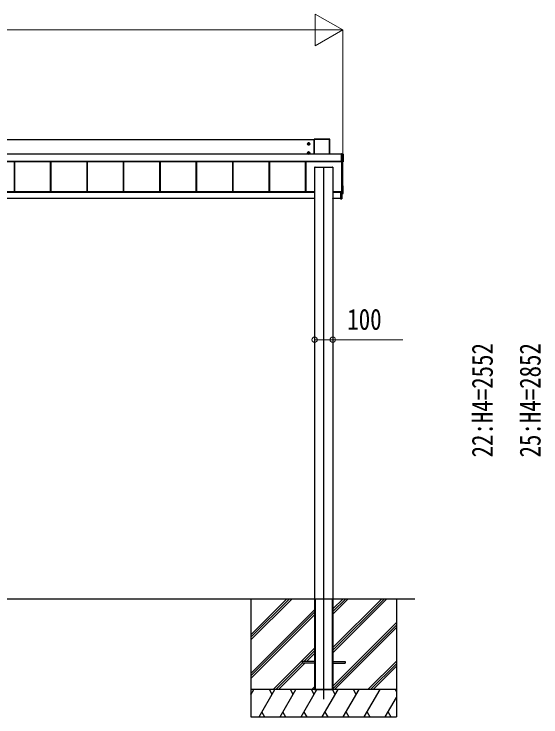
# Model space of a CAD drawing. Units: millimetres, scale not verified. Extents: x -14718 to 14718, y -10396 to 10396.
# Drawn here: x -3609 to -716, y -7752 to -3889 of the extents above; entities that cross this region are included whole.
import ezdxf
from ezdxf.enums import TextEntityAlignment as Align

# ---------------------------------------------------------------- set-up
doc = ezdxf.new("R2010")
doc.units = ezdxf.units.MM
doc.header["$LTSCALE"] = 50
doc.layers.add('0-3_YKK_12', color=2, linetype='Continuous')
doc.layers.add('0-4_YKK_A1', color=4, linetype='Continuous')
doc.layers.add('0-5_YKK_D', color=6, linetype='Continuous', lineweight=18)
doc.styles.add('ＭＳ ゴシック', font='')
doc.styles.get('ＭＳ ゴシック').set_extended_font_data('MS Gothic')

msp = doc.modelspace()

# ---------------------------------------------------------------- linework, layer by layer
at = {"layer": '0-3_YKK_12'}
msp.add_line((-1908.43, -7654.8), (-1908.43, -4729.1), dxfattribs=at)
at = {"layer": '0-4_YKK_A1'}
for p, q in [((-1961.43, -4581.17), (-6455.43, -4581.17)), ((-1991.43, -4610.16), (-1991.43, -4595.66)), ((-1961.43, -4577.44), (-1961.43, -4659.6)), ((-1961.09, -4577.59), (-1961.43, -4577.44)), ((-1961.09, -4659.6), (-1961.09, -4577.59)), ((-1875.93, -4576.95), (-1960.93, -4576.95)), ((-1960.93, -4576.95), (-1960.59, -4577.09)), ((-1960.59, -4577.09), (-1960.59, -4577.57)), ((-1960.59, -4577.09), (-1876.27, -4577.09)), ((-1960.59, -4577.57), (-1960.59, -4659.6)), ((-1876.27, -4577.57), (-1960.59, -4577.57)), ((-1876.27, -4577.09), (-1875.93, -4576.95)), ((-1876.27, -4577.09), (-1876.27, -4577.57)), ((-1876.27, -4659.6), (-1876.27, -4577.57)), ((-1875.43, -4577.44), (-1875.77, -4577.59)), ((-1875.77, -4577.59), (-1875.77, -4659.6)), ((-1875.43, -4659.6), (-1875.43, -4577.44)), ((-1998.68, -4602.91), (-1984.18, -4602.91)), ((-1993.71, -4602.15), (-1994.43, -4602.15)), ((-1989.15, -4603.67), (-1988.43, -4603.67)), ((-1809.93, -4659.6), (-6500.93, -4659.6)), ((-1809.93, -4660.09), (-6500.93, -4660.09)), ((-1998.68, -4652.88), (-1984.18, -4652.88)), ((-1993.71, -4652.12), (-1994.43, -4652.12)), ((-1991.43, -4660.13), (-1991.43, -4645.63)), ((-1989.15, -4653.64), (-1988.43, -4653.64)), ((-1808.73, -4658.38), (-1809.93, -4658.38)), ((-1809.93, -4658.53), (-1809.93, -4658.38)), ((-1809.93, -4658.38), (-1809.93, -4658.38)), ((-1808.73, -4658.38), (-1809.93, -4658.38)), ((-1809.93, -4659.01), (-1809.93, -4658.53)), ((-1802.89, -4659.01), (-1809.93, -4659.01)), ((-1808.73, -4658.38), (-1808.73, -4658.38)), ((-1808.13, -4658.36), (-1808.18, -4658.37)), ((-1808.13, -4658.33), (-1802.43, -4658.33)), ((-1808.13, -4658.33), (-1808.13, -4658.36)), ((-1802.89, -4658.53), (-1802.43, -4658.33)), ((-1802.89, -4700.07), (-1802.89, -4659.01)), ((-1801.93, -4658.83), (-1802.39, -4659.03)), ((-1802.39, -4659.03), (-1802.39, -4700.08)), ((-1801.93, -4658.83), (-1801.93, -4700.81)), ((-1809.93, -4699.06), (-6500.93, -4699.06)), ((-1809.93, -4699.58), (-6500.93, -4699.58)), ((-6500.93, -4699.72), (-1809.93, -4699.72)), ((-1809.93, -4699.72), (-6500.93, -4699.72)), ((-3607.33, -4699.72), (-3607.33, -4865.94)), ((-3606.93, -4699.72), (-3606.93, -4865.94)), ((-3409.93, -4699.72), (-3409.93, -4865.94)), ((-3407.33, -4699.72), (-3407.33, -4865.94)), ((-3406.93, -4699.72), (-3406.93, -4865.94)), ((-3209.93, -4699.72), (-3209.93, -4865.94)), ((-3207.33, -4699.72), (-3207.33, -4865.94)), ((-3206.93, -4699.72), (-3206.93, -4865.94)), ((-3009.93, -4699.72), (-3009.93, -4865.94)), ((-3007.33, -4699.72), (-3007.33, -4865.94)), ((-3006.93, -4699.72), (-3006.93, -4865.94)), ((-2809.93, -4699.72), (-2809.93, -4865.94)), ((-2807.33, -4699.72), (-2807.33, -4865.94)), ((-2806.93, -4699.72), (-2806.93, -4865.94)), ((-2609.93, -4699.72), (-2609.93, -4865.94)), ((-2607.33, -4699.72), (-2607.33, -4865.94)), ((-2606.93, -4699.72), (-2606.93, -4865.94)), ((-2409.93, -4699.72), (-2409.93, -4865.94)), ((-2407.33, -4699.72), (-2407.33, -4865.94)), ((-2406.93, -4699.72), (-2406.93, -4865.94)), ((-2209.93, -4699.72), (-2209.93, -4865.94)), ((-2207.33, -4699.72), (-2207.33, -4865.94)), ((-2206.93, -4699.72), (-2206.93, -4865.94)), ((-2009.93, -4699.72), (-2009.93, -4865.94)), ((-2007.33, -4699.72), (-2007.33, -4865.94)), ((-2006.93, -4699.72), (-2006.93, -4865.94)), ((-1809.93, -4700.07), (-1802.89, -4700.07)), ((-1809.93, -4700.58), (-1809.93, -4701.13)), ((-1802.89, -4700.58), (-1809.93, -4700.58)), ((-1809.93, -4701.13), (-1808.73, -4701.13)), ((-1809.93, -4701.13), (-1809.93, -4701.13)), ((-1809.93, -4701.13), (-1808.73, -4701.13)), ((-1808.73, -4701.13), (-1808.73, -4701.13)), ((-1808.43, -4873.78), (-1808.43, -4701.14)), ((-1808.13, -4701.19), (-1808.13, -4701.3)), ((-1802.43, -4701.3), (-1808.13, -4701.3)), ((-1803.43, -4873.72), (-1803.43, -4701.3)), ((-1802.89, -4700.07), (-1802.89, -4700.58)), ((-1802.43, -4701.3), (-1802.89, -4700.58)), ((-1802.39, -4700.08), (-1801.93, -4700.81)), ((-1958.43, -4731.31), (-1958.43, -4731.6)), ((-1958.43, -4731.6), (-1958.43, -7098.3)), ((-1958.43, -4731.6), (-1958.13, -4731.6)), ((-1958.13, -4731.3), (-1956.23, -4731.3)), ((-1958.13, -4731.3), (-1958.13, -4731.6)), ((-1958.13, -4731.6), (-1858.73, -4731.6)), ((-1956.23, -4731.3), (-1956.23, -4731.6)), ((-1955.93, -4731.31), (-1955.93, -4731.6)), ((-1954.93, -4731.51), (-1955.93, -4731.51)), ((-1954.93, -4731.51), (-1954.93, -4731.6)), ((-1954.43, -4731.52), (-1954.43, -4731.6)), ((-1862.43, -4731.52), (-1862.43, -4731.6)), ((-1860.93, -4731.51), (-1861.93, -4731.51)), ((-1861.93, -4731.51), (-1861.93, -4731.6)), ((-1860.93, -4731.31), (-1860.93, -4731.6)), ((-1860.63, -4731.3), (-1858.73, -4731.3)), ((-1860.63, -4731.3), (-1860.63, -4731.6)), ((-1858.73, -4731.3), (-1858.73, -4731.6)), ((-1858.43, -4731.31), (-1858.43, -4731.6)), ((-1958.43, -4865.94), (-6398.43, -4865.94)), ((-1811.43, -4865.94), (-1858.43, -4865.94)), ((-1810.43, -4866.29), (-1815.43, -4866.28)), ((-1815.43, -4870.58), (-1815.43, -4866.28)), ((-1811.93, -4865.55), (-1808.73, -4865.55)), ((-1811.93, -4865.94), (-1811.93, -4865.55)), ((-1811.43, -4865.94), (-1811.43, -4866.23)), ((-1811.43, -4866.23), (-1811.43, -4866.29)), ((-1810.43, -4866.29), (-1810.43, -4865.55)), ((-1809.21, -4865.55), (-1809.21, -4867.51)), ((-1808.93, -4867.51), (-1808.93, -4865.55)), ((-1802.9, -4833.21), (-1803.43, -4833.18)), ((-1802.43, -4874.76), (-1802.43, -4833.71)), ((-1958.43, -4867.95), (-6398.43, -4867.95)), ((-1958.43, -4870.82), (-6394.43, -4870.82)), ((-1959.28, -4902.3), (-6394.43, -4902.3)), ((-1959.43, -4904.48), (-1959.3, -4902.3)), ((-1959.28, -4902.3), (-1958.8, -4902.3)), ((-1958.8, -4902.3), (-1958.93, -4904.48)), ((-1958.43, -4902.3), (-1958.8, -4902.3)), ((-1815.43, -4867.95), (-1858.43, -4867.95)), ((-1815.43, -4870.82), (-1858.43, -4870.82)), ((-1858.06, -4902.3), (-1858.43, -4902.3)), ((-1858.43, -4904.48), (-1857.93, -4904.48)), ((-1857.93, -4904.8), (-1858.43, -4904.8)), ((-1858.06, -4902.3), (-1857.58, -4902.3)), ((-1857.93, -4904.48), (-1858.06, -4902.3)), ((-1857.93, -4904.8), (-1857.93, -4904.48)), ((-1857.73, -4904.8), (-1857.93, -4904.8)), ((-1815.43, -4902.3), (-1857.58, -4902.3)), ((-1857.56, -4902.3), (-1857.43, -4904.48)), ((-1815.43, -4870.58), (-1815.43, -4870.78)), ((-1809.71, -4870.59), (-1815.43, -4870.58)), ((-1815.43, -4871.08), (-1809.23, -4871.09)), ((-1815.43, -4904.85), (-1809.21, -4904.47)), ((-1815.43, -4904.55), (-1815.43, -4904.85)), ((-1809.71, -4868.01), (-1809.71, -4870.59)), ((-1809.71, -4868.01), (-1809.43, -4868.01)), ((-1809.71, -4870.59), (-1809.43, -4870.59)), ((-1809.23, -4870.79), (-1809.23, -4867.81)), ((-1809.23, -4870.79), (-1809.23, -4870.79)), ((-1809.21, -4867.51), (-1808.93, -4867.51)), ((-1809.21, -4871.09), (-1808.93, -4871.09)), ((-1808.93, -4904.17), (-1809.21, -4904.17)), ((-1808.93, -4871.09), (-1808.93, -4867.51)), ((-1808.93, -4904.17), (-1808.93, -4871.09)), ((-1803.43, -4874.29), (-1808.93, -4874.63)), ((-1808.93, -4875.89), (-1802.9, -4875.51)), ((-1808.93, -4875.89), (-1802.9, -4875.51)), ((-1802.9, -4875.26), (-1808.61, -4875.61)), ((-1808.61, -4875.61), (-1808.61, -4875.65)), ((-1803.93, -4874.28), (-1807.93, -4874.28)), ((-1803.43, -4874.29), (-1803.43, -4873.72)), ((-1802.9, -4875.51), (-1802.9, -4875.26)), ((-1802.9, -4875.51), (-1802.9, -4875.51)), ((-1802.43, -4874.76), (-1802.43, -4875.01)), ((-11658.43, -7102.3), (-1408.43, -7102.3)), ((-2308.43, -7102.3), (-2308.43, -7752.3)), ((-2308.43, -7328.93), (-2081.8, -7102.3)), ((-2308.43, -7300.64), (-2110.08, -7102.3)), ((-2308.43, -7314.79), (-2096, -7102.36)), ((-1958.43, -7098.3), (-1958.43, -7602.3)), ((-1958.43, -7102.3), (-1958.13, -7102.3)), ((-1958.43, -7102.3), (-1958.43, -7602.3)), ((-1958.13, -7102.3), (-1858.73, -7102.3)), ((-1955.93, -7102.3), (-1955.93, -7602.3)), ((-1954.43, -7102.3), (-1954.43, -7602.3)), ((-1862.43, -7102.3), (-1862.43, -7602.3)), ((-1860.93, -7102.3), (-1860.93, -7602.3)), ((-1858.43, -7098.3), (-1858.43, -7602.3)), ((-1858.43, -7102.3), (-1858.43, -7602.3)), ((-1858.43, -7187.3), (-1773.43, -7102.3)), ((-1858.43, -7173.15), (-1787.57, -7102.3)), ((-1858.43, -7159.01), (-1801.72, -7102.3)), ((-1858.43, -7399.43), (-1561.34, -7102.34)), ((-1858.43, -7385.28), (-1575.48, -7102.34)), ((-1858.43, -7371.14), (-1589.62, -7102.34)), ((-1508.43, -7102.3), (-1508.43, -7752.3)), ((-2308.43, -7512.77), (-1958.43, -7162.78)), ((-2308.43, -7526.92), (-1958.43, -7176.92)), ((-2308.43, -7541.06), (-1958.43, -7191.06)), ((-1858.43, -7583.27), (-1508.43, -7233.28)), ((-1858.43, -7597.41), (-1508.43, -7247.42)), ((-1849.17, -7602.3), (-1508.43, -7261.56)), ((-2185.82, -7602.3), (-1958.43, -7374.91)), ((-2017.18, -7447.8), (-1958.43, -7389.05)), ((-2003.04, -7447.8), (-1958.43, -7403.19)), ((-2025.93, -7447.8), (-2025.93, -7456.8)), ((-1958.43, -7447.8), (-2025.93, -7447.8)), ((-1858.43, -7447.8), (-1790.93, -7447.8)), ((-1790.93, -7447.8), (-1790.93, -7456.8)), ((-1665.32, -7602.3), (-1508.43, -7445.41)), ((-2171.68, -7602.3), (-2025.93, -7456.55)), ((-2157.54, -7602.3), (-2012.04, -7456.8)), ((-1958.43, -7456.8), (-2025.93, -7456.8)), ((-1858.43, -7456.8), (-1790.93, -7456.8)), ((-1651.18, -7602.3), (-1508.43, -7459.55)), ((-1637.04, -7602.3), (-1508.43, -7473.69)), ((-1508.43, -7602.3), (-2308.43, -7602.3)), ((-2308.43, -7631.24), (-2291.72, -7602.3)), ((-1508.43, -7602.3), (-2308.43, -7602.3)), ((-2262.85, -7752.3), (-2176.25, -7602.3)), ((-2191.25, -7628.28), (-2206.25, -7602.3)), ((-2147.38, -7752.3), (-2060.78, -7602.3)), ((-2075.78, -7628.28), (-2090.78, -7602.3)), ((-2031.91, -7752.3), (-1945.31, -7602.3)), ((-1960.31, -7628.28), (-1975.31, -7602.3)), ((-1973.69, -7602.3), (-1958.43, -7587.04)), ((-1958.43, -7602.3), (-1858.43, -7602.3)), ((-1916.44, -7752.3), (-1829.84, -7602.3)), ((-1844.84, -7628.28), (-1859.84, -7602.3)), ((-1800.97, -7752.3), (-1714.37, -7602.3)), ((-1729.37, -7628.28), (-1744.37, -7602.3)), ((-1685.5, -7752.3), (-1598.9, -7602.3)), ((-1508.43, -7610.96), (-1513.43, -7602.3)), ((-2306.72, -7628.28), (-2308.43, -7625.32)), ((-1570.03, -7752.3), (-1508.43, -7645.6)), ((-2308.43, -7752.3), (-1508.43, -7752.3)), ((-2247.86, -7726.32), (-2232.86, -7752.3)), ((-2132.39, -7726.32), (-2117.39, -7752.3)), ((-2016.92, -7726.32), (-2001.92, -7752.3)), ((-1901.44, -7726.32), (-1886.44, -7752.3)), ((-1785.98, -7726.32), (-1770.98, -7752.3)), ((-1670.5, -7726.32), (-1655.51, -7752.3)), ((-1555.03, -7726.32), (-1540.04, -7752.3))]:
    msp.add_line(p, q, dxfattribs=at)
for points in [[(-1991.43, -4597.13), (-1996.43, -4600.02), (-1996.43, -4605.79), (-1991.43, -4608.68), (-1986.43, -4605.79), (-1986.43, -4600.02)], [(-1991.43, -4647.1), (-1996.43, -4649.99), (-1996.43, -4655.76), (-1991.43, -4658.65), (-1986.43, -4655.76), (-1986.43, -4649.99)]]:
    msp.add_lwpolyline(points, close=True, dxfattribs=at)
for points in [[(-1994.43, -4602.15), (-1994.43, -4603.67), (-1993.71, -4603.67)], [(-1990.67, -4600.63), (-1990.67, -4599.91), (-1992.19, -4599.91), (-1992.19, -4600.63)], [(-1992.19, -4605.19), (-1992.19, -4605.91), (-1990.67, -4605.91), (-1990.67, -4605.19)], [(-1988.43, -4603.67), (-1988.43, -4602.15), (-1989.15, -4602.15)], [(-1994.43, -4652.12), (-1994.43, -4653.64), (-1993.71, -4653.64)], [(-1990.67, -4650.6), (-1990.67, -4649.88), (-1992.19, -4649.88), (-1992.19, -4650.6)], [(-1992.19, -4655.16), (-1992.19, -4655.88), (-1990.67, -4655.88), (-1990.67, -4655.16)], [(-1988.43, -4653.64), (-1988.43, -4652.12), (-1989.15, -4652.12)], [(-1809.93, -4658.53), (-1802.89, -4658.53), (-1802.89, -4659.01)], [(-1809.93, -4700.58), (-1809.93, -4700.07), (-1809.93, -4659.01)], [(-1858.73, -4731.6), (-1858.43, -4731.6), (-1858.43, -7098.3)], [(-1958.43, -4904.8), (-1958.93, -4904.8), (-1959.13, -4904.8)], [(-1958.93, -4904.8), (-1958.93, -4904.48), (-1958.43, -4904.48)], [(-1809.25, -4870.79), (-1815.43, -4870.78), (-1815.43, -4871.08), (-1815.43, -4904.55)], [(-1809.21, -4871.09), (-1809.21, -4904.17), (-1815.43, -4904.55)], [(-1809.43, -4870.61), (-1809.43, -4870.59), (-1809.43, -4868.01)], [(-1809.23, -4870.79), (-1809.23, -4870.79), (-1809.24, -4870.79)], [(-1958.13, -7102.3), (-1858.73, -7102.3), (-1858.43, -7102.3)]]:
    msp.add_lwpolyline(points, dxfattribs=at)
for centre, radius in [((-1991.43, -4602.91), 6.25), ((-1991.43, -4602.91), 5), ((-1991.43, -4652.88), 6.25), ((-1991.43, -4652.88), 5)]:
    msp.add_circle(centre, radius, dxfattribs=at)
for centre, radius, start, end in [((-1960.59, -4577.59), 0.5, 90.15046, 179.81463), ((-1960.71, -4581.69), 4.12, 88.40447, 95.35624), ((-1876.27, -4577.59), 0.5, 0.18537, 89.84954), ((-1876.15, -4581.69), 4.12, 84.64376, 91.59553), ((-1991.43, -4602.91), 5.58, 153.74848, 206.25152), ((-1991.43, -4602.91), 5.58, 93.74848, 146.25152), ((-1991.43, -4602.91), 5.58, 213.74848, 266.25152), ((-1993.71, -4600.63), 1.52, 270, 0), ((-1993.71, -4605.19), 1.52, 0, 90), ((-1991.43, -4602.91), 5.58, 33.74848, 86.25152), ((-1991.43, -4602.91), 5.58, 273.74848, 326.25152), ((-1989.15, -4600.63), 1.52, 180, 270), ((-1989.15, -4605.19), 1.52, 90, 180), ((-1991.43, -4602.91), 5.58, 333.74848, 26.25152), ((-1991.43, -4652.88), 5.58, 153.74848, 206.25152), ((-1991.43, -4652.88), 5.58, 93.74848, 146.25152), ((-1991.43, -4652.88), 5.58, 213.74848, 266.25152), ((-1993.71, -4650.6), 1.52, 270, 0), ((-1993.71, -4655.16), 1.52, 0, 90), ((-1991.43, -4652.88), 5.58, 33.74848, 86.25152), ((-1991.43, -4652.88), 5.58, 273.74848, 326.25152), ((-1989.15, -4650.6), 1.52, 180, 270), ((-1989.15, -4655.16), 1.52, 90, 180), ((-1991.43, -4652.88), 5.58, 333.74848, 26.25152), ((-1808.29, -4656.97), 1.41, 271.33232, 274.49739), ((-1802.89, -4659.03), 0.5, 0.18537, 89.84954), ((-1802.78, -4663.13), 4.12, 84.64376, 91.59553), ((-1808.64, -4703.74), 2.62, 81.42612, 92.09097), ((-1808.13, -4700.89), 0.301, 243.24083, 270.00691), ((-1802.78, -4704.18), 4.12, 84.64376, 91.59553), ((-1802.89, -4700.08), 0.502, 270.31408, 359.651), ((-1808.73, -4865.25), 0.3, 269.98255, 359.98252), ((-1802.93, -4833.71), 0.5, 0.01604, 86.51881), ((-1959.13, -4904.5), 0.3, 176.5, 270), ((-1857.73, -4904.5), 0.3, 270, 3.5), ((-1809.64, -4872.58), 1.98, 83.79926, 91.95127), ((-1809.25, -4871.09), 0.3, 87.77338, 89.77816), ((-1809.25, -4870.93), 0.141, 85.77463, 89.9759), ((-1810.48, -4871.01), 1.25, 356.45735, 10.27369), ((-1810.44, -4870.97), 1.21, 354.17006, 8.37745), ((-1810.56, -4867.58), 1.35, 350.09675, 2.91202), ((-1809.23, -4867.51), 0.3, 269.98255, 359.98254), ((-1809.23, -4871.09), 0.3, 0, 89.87763), ((-1810.43, -4871.01), 1.22, 356.27163, 10.47203), ((-1809.23, -4904.17), 0.3, 273.5, 0), ((-1810.44, -4904.32), 1.24, 353.06854, 6.93146), ((-1808.63, -4875.31), 0.3, 180.0189, 273.51595), ((-1808.63, -4875.35), 0.3, 180.0189, 273.51595), ((-1807.93, -4873.78), 0.5, 180.01746, 270.01745), ((-1803.93, -4873.78), 0.5, 269.98255, 359.98254), ((-1802.93, -4874.76), 0.5, 273.48119, 359.98396), ((-1802.93, -4875.01), 0.5, 273.6197, 0), ((-1802.93, -4875.01), 0.5, 273.48119, 359.98396)]:
    msp.add_arc(centre, radius, start, end, dxfattribs=at)
for centre, major_axis, ratio, start_param, end_param in [((-1960.93, -4577.45), (0.382, -0.325), 0.996231, 2.2770247, 3.8440941), ((-1875.93, -4577.45), (0.382, 0.325), 0.996231, 5.5806839, 7.1477533), ((-1808.73, -4658.36), (0.6, 0), 0.026226, 4.712389, 5.6461648), ((-1808.13, -4658.63), (0, 0.3), 0.998743, 6.2831853, 6.8214342), ((-1808.73, -4658.36), (0.6, 0), 0.026226, 5.6461648, 6.2831853), ((-1802.43, -4658.83), (0.382, 0.325), 0.996231, 5.5806839, 7.1477533), ((-1808.73, -4701.19), (0.6, 0), 0.096025, 6.2831853, 7.8539816), ((-1808.13, -4701), (0, 0.3), 0.998743, 2.0534275, 3.1415927), ((-1802.43, -4700.8), (0.382, -0.325), 0.996231, 5.4186173, 6.9856867), ((-1958.13, -4731.31), (0.3, 0), 0.034921, 1.5707963, 3.1415927), ((-1956.23, -4731.31), (0.3, 0), 0.034921, 6.2831853, 7.8539816), ((-1954.93, -4731.52), (0.5, 0), 0.034921, 6.2831853, 7.8539816), ((-1861.93, -4731.52), (0.5, 0), 0.034921, 1.5707963, 3.1415927), ((-1860.63, -4731.31), (0.3, 0), 0.034921, 1.5707963, 3.1415927), ((-1858.73, -4731.31), (0.3, 0), 0.034921, 6.2831853, 7.8539816), ((-1958.93, -4904.5), (0.5, -0.018), 0.036539, 1.5736281, 3.1406975), ((-1857.93, -4904.5), (0.5, 0.018), 0.036539, 0.0008951, 1.5679645), ((-1809.21, -4868.01), (-0.301, 0.4), 0.997782, 5.6362522, 7.2070486), ((-1809.73, -4870.59), (-0.001, 0.2), 0.09157, 4.6769241, 4.7117655), ((-1809.23, -4870.59), (0.482, 0.007), 0.414889, 3.1353871, 4.6694768), ((-1809.23, -4868.01), (-0.108, 0.169), 0.994155, 5.7105836, 7.28138), ((-1809.23, -4870.59), (0.145, 0.15), 0.921201, 2.3804184, 3.9145081), ((-1809.21, -4870.59), (-0.301, 0.4), 0.997782, 2.4579529, 2.4946596), ((-1809.21, -4875.69), (0.6, 0.037), 0.034769, 5.198958, 6.2810574)]:
    msp.add_ellipse(centre, major_axis=major_axis, ratio=ratio, start_param=start_param, end_param=end_param, dxfattribs=at)
at = {"layer": '0-5_YKK_D'}
for p, q in [((-1803.43, -3976.95), (-1954.99, -3889.45)), ((-1954.99, -3889.45), (-1954.99, -4064.45)), ((-11038.43, -3976.95), (-1978.43, -3976.95)), ((-1803.43, -3976.95), (-2106.54, -3976.95)), ((-1803.43, -3976.95), (-1954.99, -4064.45)), ((-1803.43, -4700.3), (-1803.43, -3975.95)), ((-1958.43, -5676.77), (-1958.43, -5680.28))]:
    msp.add_line(p, q, dxfattribs=at)
msp.add_lwpolyline([(-1958.43, -5679.28), (-1858.43, -5679.28), (-1473.33, -5679.28)], dxfattribs=at)
for centre in [(-1958.43, -5679.28), (-1858.43, -5679.28)]:
    msp.add_circle(centre, 14.88, dxfattribs=at)

# ---------------------------------------------------------------- texts
at = {"layer": '0-5_YKK_D', "style": 'ＭＳ ゴシック', "width": 0.8}
msp.add_text('100', height=115.5, dxfattribs=at).set_placement((-1778.93, -5659.28), align=Align.BOTTOM_LEFT)
at = {"layer": '0-5_YKK_D', "color": 1, "style": 'ＭＳ ゴシック', "width": 0.8}
for s, p in [('22:H4=2552', (-945.37, -6326.31)), ('25:H4=2852', (-682.87, -6326.31))]:
    msp.add_text(s, height=115.5, rotation=90, dxfattribs=at).set_placement(p, align=Align.BOTTOM_LEFT)

doc.saveas('drawing.dxf')
